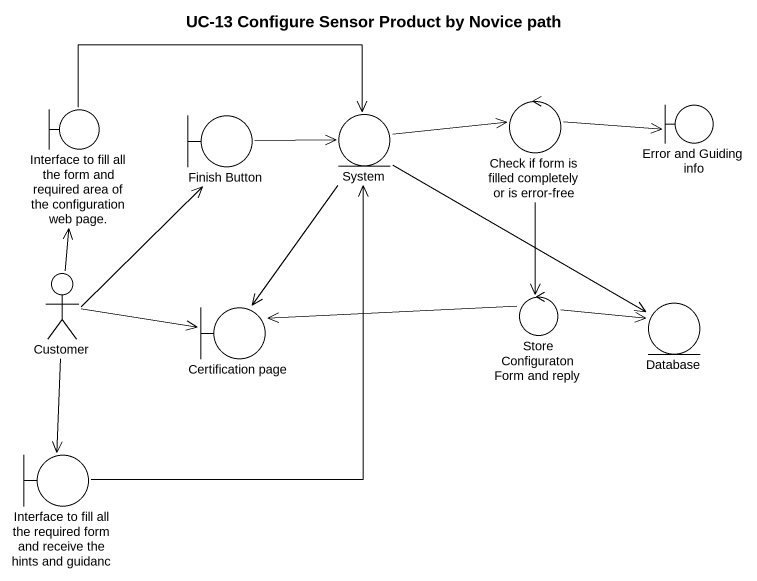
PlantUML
@startuml
title UC-13 Configure Sensor Product by Novice path
boundary "Interface to fill all the form and required area of the configuration web page." as Interface_to_fill_all_the
control "Check if form is filled completely or is error-free" as Check_if_form_is_filled
boundary "Error and Guiding info" as Error_and_Guiding_info
boundary "Finish Button" as Finish_Button
entity System
actor Customer
boundary "Certification page" as Certification_page
control "Store Configuraton Form and reply" as Store_Configuraton_Form_and
entity "Database" as Database_
boundary "Interface to fill all the required form and receive the hints and guidanc" as Interface_to_fill_all_the_2
Interface_to_fill_all_the -right-> System
Check_if_form_is_filled -right-> Error_and_Guiding_info
Check_if_form_is_filled --> Store_Configuraton_Form_and
Finish_Button -right-> System
System -right-> Check_if_form_is_filled
System --> Certification_page
System --> Database_
Customer -up-> Interface_to_fill_all_the
Customer -up-> Finish_Button
Customer -right-> Certification_page
Customer --> Interface_to_fill_all_the_2
Store_Configuraton_Form_and -left-> Certification_page
Store_Configuraton_Form_and -right-> Database_
Interface_to_fill_all_the_2 -up-> System
@enduml
